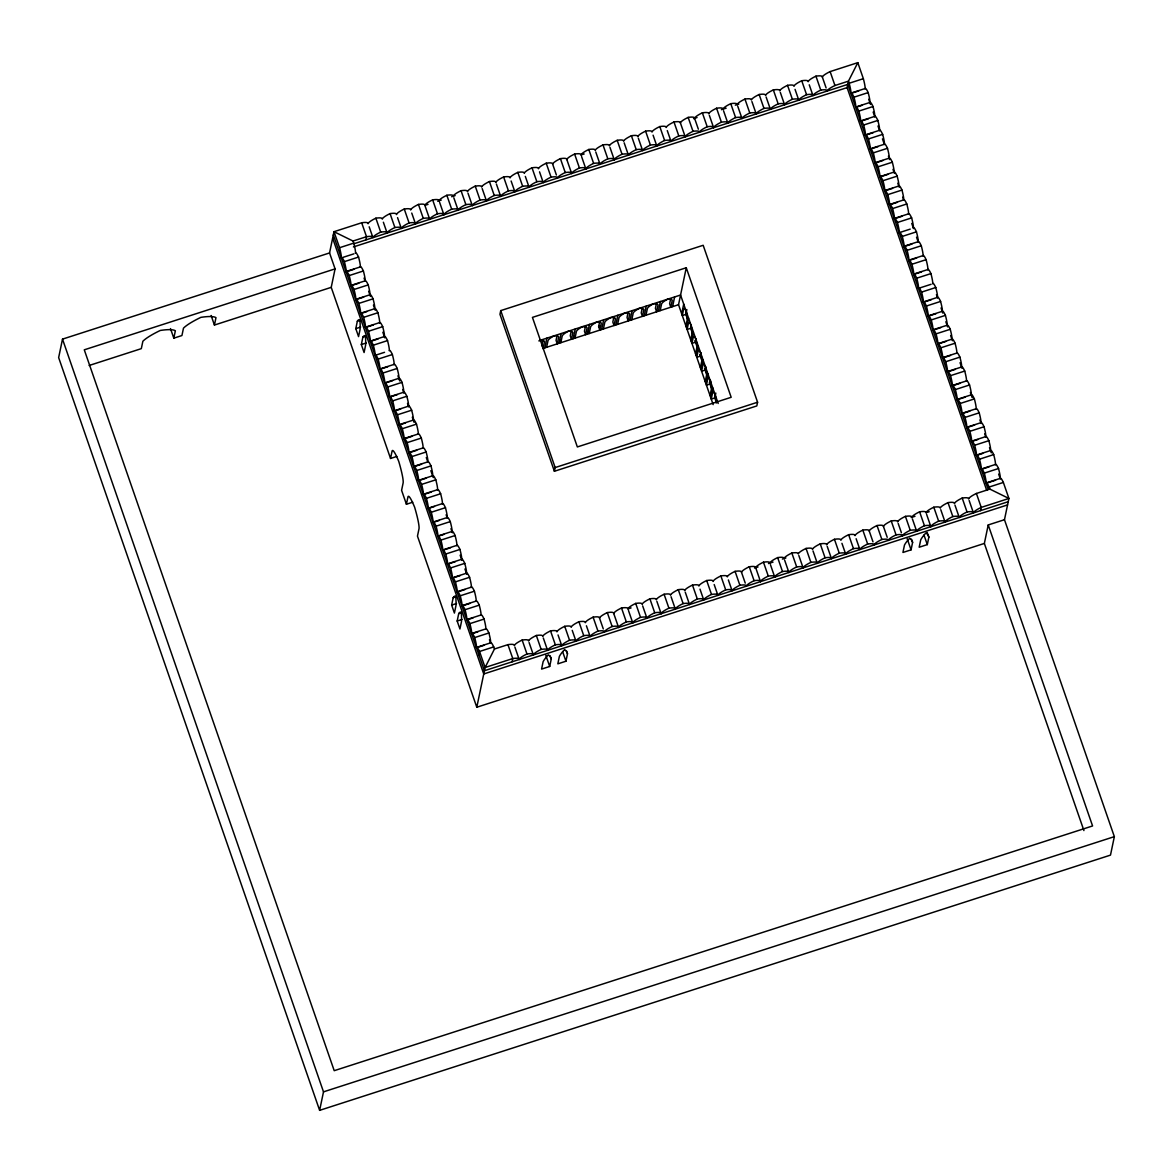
<?xml version="1.0" encoding="UTF-8"?>
<svg xmlns="http://www.w3.org/2000/svg" width="1173" height="1173" viewBox="0 0 1173 1173"><rect width="100%" height="100%" fill="white"/><g stroke="black" fill="none" stroke-linecap="round" stroke-linejoin="round"><path stroke-width="1.5" d="M428.028 204.366L424.875 205.378A19.017 3.607 -19.1 0 0 418.453 204.439A19.017 3.607 -19.1 0 0 410.682 209.967A19.017 3.607 -19.1 0 0 404.26 209.029A19.017 3.607 -19.1 0 0 396.489 214.542A19.017 3.607 -19.1 0 0 390.066 213.603A19.017 3.607 -19.1 0 0 382.295 219.131A19.017 3.607 -19.1 0 0 375.873 218.193A19.017 3.607 -19.1 0 0 368.102 223.706A19.017 3.607 -19.1 0 0 361.68 222.767L333.997 231.697L329.554 252.943L62.506 339.129L58.65 357.604L319.628 1110.347L1110.494 855.117L1114.35 836.642L1004.469 519.712L1008.912 498.466L1003.355 482.44A19.017 2.111 72.1 0 0 1000.261 478.716L998.648 474.068M329.554 252.943L335.082 268.881L331.226 287.356L214.424 325.053L215.979 317.663A47.814 9.076 -19.1 0 0 200.891 317.355A47.814 9.076 -19.1 0 0 183.487 328.147L181.932 335.537L173.809 338.161L175.363 330.771A47.814 9.076 -19.1 0 0 160.276 330.463A47.814 9.076 -19.1 0 0 142.871 341.255L141.317 348.645L89.119 365.492M365.829 239.922L366.504 236.697L361.68 222.767M355.8 328.631L357.34 321.241A164.088 18.196 72.1 0 1 359.627 319.657L359.95 320.61A164.088 18.196 72.1 0 1 360.111 329.202L358.557 336.607L355.8 328.631L360.668 327.062M361.328 344.569L362.868 337.179A164.088 18.196 72.1 0 1 365.14 335.595L365.477 336.548A164.088 18.196 72.1 0 1 365.624 345.141L364.085 352.53L361.328 344.569L366.196 343M396.855 456.429L390.536 458.467L392.09 451.077A28.87 3.196 72.1 0 1 398.776 461.458A28.87 3.196 72.1 0 1 403.131 482.939L401.591 490.329L406.415 504.258L412.735 502.22M406.415 504.258L407.969 496.868A28.87 3.196 72.1 0 1 414.641 507.249A28.87 3.196 72.1 0 1 419.01 528.73L417.471 536.12L476.795 707.231L984.352 543.436L988.223 524.947L1004.469 519.712M319.628 1110.347L323.499 1091.858L62.506 339.129M500.739 310.61L499.962 314.305L554.389 471.267L756.805 405.931L757.582 402.236L703.17 245.289L500.739 310.61L555.152 467.558L554.389 471.267M451.649 605.092L453.189 597.702A164.088 18.196 72.1 0 1 455.74 596.133A164.088 18.196 72.1 0 1 455.96 605.664L454.406 613.054L451.649 605.092L456.517 603.523M457.177 621.03L458.716 613.64A164.088 18.196 72.1 0 1 461.253 612.071A164.088 18.196 72.1 0 1 461.488 621.602L459.933 628.992L457.177 621.03L462.045 619.461M542.879 340.097L541.867 344.95L543.07 348.425L544.419 341.973A22.155 4.208 -19.1 0 0 539.771 340.449A22.155 4.208 -19.1 0 0 538.891 340.947M478.863 654.71L479.537 651.484A19.017 2.111 72.1 0 0 476.443 647.76A19.017 2.111 72.1 0 0 474.713 637.569A19.017 2.111 72.1 0 0 471.619 633.831A19.017 2.111 72.1 0 0 469.889 623.64A19.017 2.111 72.1 0 0 466.795 619.916A19.017 2.111 72.1 0 0 465.051 609.711A19.017 2.111 72.1 0 0 461.971 605.986A19.017 2.111 72.1 0 0 460.227 595.796A19.017 2.111 72.1 0 0 457.147 592.057A19.017 2.111 72.1 0 0 455.403 581.867A19.017 2.111 72.1 0 0 452.309 578.142A19.017 2.111 72.1 0 0 450.579 567.952A19.017 2.111 72.1 0 0 447.485 564.213A19.017 2.111 72.1 0 0 445.755 554.023A19.017 2.111 72.1 0 0 442.661 550.298A19.017 2.111 72.1 0 0 440.916 540.108A19.017 2.111 72.1 0 0 437.837 536.369A19.017 2.111 72.1 0 0 436.092 526.178A19.017 2.111 72.1 0 0 432.998 522.44A19.017 2.111 72.1 0 0 431.268 512.249A19.017 2.111 72.1 0 0 428.174 508.525A19.017 2.111 72.1 0 0 426.444 498.334A19.017 2.111 72.1 0 0 423.35 494.595A19.017 2.111 72.1 0 0 421.606 484.405A19.017 2.111 72.1 0 0 418.526 480.681A19.017 2.111 72.1 0 0 416.782 470.49A19.017 2.111 72.1 0 0 413.702 466.751A19.017 2.111 72.1 0 0 411.958 456.561A19.017 2.111 72.1 0 0 408.864 452.837A19.017 2.111 72.1 0 0 407.134 442.646A19.017 2.111 72.1 0 0 404.04 438.907A19.017 2.111 72.1 0 0 402.295 428.717A19.017 2.111 72.1 0 0 399.216 424.978A19.017 2.111 72.1 0 0 397.471 414.787A19.017 2.111 72.1 0 0 394.392 411.063A19.017 2.111 72.1 0 0 392.647 400.873A19.017 2.111 72.1 0 0 389.553 397.134A19.017 2.111 72.1 0 0 387.823 386.943A19.017 2.111 72.1 0 0 384.729 383.219A19.017 2.111 72.1 0 0 382.999 373.029A19.017 2.111 72.1 0 0 379.905 369.29A19.017 2.111 72.1 0 0 378.161 359.099A19.017 2.111 72.1 0 0 375.081 355.375A19.017 2.111 72.1 0 0 373.337 345.185A19.017 2.111 72.1 0 0 370.243 341.446A19.017 2.111 72.1 0 0 368.513 331.255A19.017 2.111 72.1 0 0 365.419 327.516A19.017 2.111 72.1 0 0 363.689 317.326A19.017 2.111 72.1 0 0 360.595 313.602A19.017 2.111 72.1 0 0 358.85 303.411A19.017 2.111 72.1 0 0 355.771 299.672A19.017 2.111 72.1 0 0 354.026 289.482A19.017 2.111 72.1 0 0 350.947 285.757A19.017 2.111 72.1 0 0 349.202 275.567A19.017 2.111 72.1 0 0 346.108 271.828A19.017 2.111 72.1 0 0 344.378 261.638A19.017 2.111 72.1 0 0 341.284 257.913A19.017 2.111 72.1 0 0 339.554 247.708L333.997 231.697L353.014 241.037L366.504 236.697A19.017 3.607 -19.1 0 1 372.926 237.635A19.017 3.607 -19.1 0 1 380.697 232.107A19.017 3.607 -19.1 0 1 387.119 233.046A19.017 3.607 -19.1 0 1 394.89 227.533A19.017 3.607 -19.1 0 1 401.313 228.471A19.017 3.607 -19.1 0 1 409.084 222.943A19.017 3.607 -19.1 0 1 415.506 223.882A19.017 3.607 -19.1 0 1 423.277 218.369A19.017 3.607 -19.1 0 1 429.714 219.307A19.017 3.607 -19.1 0 1 437.485 213.779A19.017 3.607 -19.1 0 1 443.907 214.718A19.017 3.607 -19.1 0 1 451.678 209.205A19.017 3.607 -19.1 0 1 458.1 210.143A19.017 3.607 -19.1 0 1 465.872 204.63A19.017 3.607 -19.1 0 1 472.294 205.568A19.017 3.607 -19.1 0 1 480.065 200.04A19.017 3.607 -19.1 0 1 486.487 200.979A19.017 3.607 -19.1 0 1 494.258 195.466A19.017 3.607 -19.1 0 1 500.68 196.404A19.017 3.607 -19.1 0 1 508.452 190.876A19.017 3.607 -19.1 0 1 514.874 191.815A19.017 3.607 -19.1 0 1 522.659 186.302A19.017 3.607 -19.1 0 1 529.082 187.24A19.017 3.607 -19.1 0 1 536.853 181.712A19.017 3.607 -19.1 0 1 543.275 182.651A19.017 3.607 -19.1 0 1 551.046 177.138A19.017 3.607 -19.1 0 1 557.468 178.076A19.017 3.607 -19.1 0 1 565.239 172.548A19.017 3.607 -19.1 0 1 571.662 173.501A19.017 3.607 -19.1 0 1 579.433 167.974A19.017 3.607 -19.1 0 1 585.855 168.912A19.017 3.607 -19.1 0 1 593.626 163.399A19.017 3.607 -19.1 0 1 600.048 164.337A19.017 3.607 -19.1 0 1 607.819 158.81A19.017 3.607 -19.1 0 1 614.256 159.748A19.017 3.607 -19.1 0 1 622.027 154.235A19.017 3.607 -19.1 0 1 628.449 155.173A19.017 3.607 -19.1 0 1 636.221 149.645A19.017 3.607 -19.1 0 1 642.643 150.584A19.017 3.607 -19.1 0 1 650.414 145.071A19.017 3.607 -19.1 0 1 656.836 146.009A19.017 3.607 -19.1 0 1 664.607 140.481A19.017 3.607 -19.1 0 1 671.029 141.42A19.017 3.607 -19.1 0 1 678.8 135.907A19.017 3.607 -19.1 0 1 685.223 136.845A19.017 3.607 -19.1 0 1 692.994 131.332A19.017 3.607 -19.1 0 1 699.416 132.27A19.017 3.607 -19.1 0 1 707.202 126.743A19.017 3.607 -19.1 0 1 713.624 127.681A19.017 3.607 -19.1 0 1 721.395 122.168A19.017 3.607 -19.1 0 1 727.817 123.106A19.017 3.607 -19.1 0 1 735.588 117.579A19.017 3.607 -19.1 0 1 742.01 118.517A19.017 3.607 -19.1 0 1 749.782 113.004A19.017 3.607 -19.1 0 1 756.204 113.942A19.017 3.607 -19.1 0 1 763.975 108.415A19.017 3.607 -19.1 0 1 770.397 109.353A19.017 3.607 -19.1 0 1 778.168 103.84A19.017 3.607 -19.1 0 1 784.59 104.778A19.017 3.607 -19.1 0 1 792.376 99.25A19.017 3.607 -19.1 0 1 798.798 100.204A19.017 3.607 -19.1 0 1 806.569 94.676A19.017 3.607 -19.1 0 1 812.992 95.614A19.017 3.607 -19.1 0 1 820.763 90.101A19.017 3.607 -19.1 0 1 827.185 91.039A19.017 3.607 -19.1 0 1 834.956 85.512L848.446 81.157L857.815 62.653L863.357 78.679A19.017 2.111 72.1 0 1 865.102 88.869A19.017 2.111 72.1 0 1 868.181 92.594A19.017 2.111 72.1 0 1 869.926 102.784A19.017 2.111 72.1 0 1 873.02 106.523A19.017 2.111 72.1 0 1 874.75 116.713A19.017 2.111 72.1 0 1 877.844 120.438A19.017 2.111 72.1 0 1 879.589 130.628A19.017 2.111 72.1 0 1 882.668 134.367A19.017 2.111 72.1 0 1 884.413 144.558A19.017 2.111 72.1 0 1 887.492 148.297A19.017 2.111 72.1 0 1 889.237 158.487A19.017 2.111 72.1 0 1 892.33 162.211A19.017 2.111 72.1 0 1 894.061 172.402A19.017 2.111 72.1 0 1 897.154 176.141A19.017 2.111 72.1 0 1 898.885 186.331A19.017 2.111 72.1 0 1 901.978 190.055A19.017 2.111 72.1 0 1 903.723 200.246A19.017 2.111 72.1 0 1 906.802 203.985A19.017 2.111 72.1 0 1 908.547 214.175A19.017 2.111 72.1 0 1 911.641 217.899A19.017 2.111 72.1 0 1 913.371 228.09A19.017 2.111 72.1 0 1 916.465 231.829A19.017 2.111 72.1 0 1 918.195 242.019A19.017 2.111 72.1 0 1 921.289 245.758A19.017 2.111 72.1 0 1 923.034 255.949A19.017 2.111 72.1 0 1 926.113 259.673A19.017 2.111 72.1 0 1 927.858 269.863A19.017 2.111 72.1 0 1 930.937 273.602A19.017 2.111 72.1 0 1 932.682 283.793A19.017 2.111 72.1 0 1 935.775 287.517A19.017 2.111 72.1 0 1 937.506 297.707A19.017 2.111 72.1 0 1 940.599 301.446A19.017 2.111 72.1 0 1 942.33 311.637A19.017 2.111 72.1 0 1 945.423 315.361A19.017 2.111 72.1 0 1 947.168 325.551A19.017 2.111 72.1 0 1 950.247 329.29A19.017 2.111 72.1 0 1 951.992 339.481A19.017 2.111 72.1 0 1 955.086 343.22A19.017 2.111 72.1 0 1 956.816 353.41A19.017 2.111 72.1 0 1 959.91 357.135A19.017 2.111 72.1 0 1 961.64 367.325A19.017 2.111 72.1 0 1 964.734 371.064A19.017 2.111 72.1 0 1 966.479 381.254A19.017 2.111 72.1 0 1 969.558 384.979A19.017 2.111 72.1 0 1 971.303 395.169A19.017 2.111 72.1 0 1 974.382 398.908A19.017 2.111 72.1 0 1 976.127 409.098A19.017 2.111 72.1 0 1 979.22 412.823A19.017 2.111 72.1 0 1 980.951 423.028A19.017 2.111 72.1 0 1 984.044 426.752A19.017 2.111 72.1 0 1 985.789 436.942A19.017 2.111 72.1 0 1 988.868 440.681A19.017 2.111 72.1 0 1 990.613 450.872A19.017 2.111 72.1 0 1 993.692 454.596A19.017 2.111 72.1 0 1 995.437 464.787A19.017 2.111 72.1 0 1 998.531 468.526A19.017 2.111 72.1 0 1 1000.261 478.716M544.844 347.853L546.867 338.161M546.618 347.281L547.967 340.815A22.155 4.208 -19.1 0 1 553.964 335.874A22.155 4.208 -19.1 0 1 558.612 337.384L557.263 343.85L556.061 340.361L557.072 335.522M476.795 707.231L485.094 667.496L494.463 648.992L507.938 644.651A19.017 3.607 -19.1 0 1 514.361 645.59A19.017 3.607 -19.1 0 1 522.146 640.062A19.017 3.607 -19.1 0 1 528.568 641.001A19.017 3.607 -19.1 0 1 536.34 635.487A19.017 3.607 -19.1 0 1 542.762 636.426A19.017 3.607 -19.1 0 1 550.533 630.898A19.017 3.607 -19.1 0 1 556.955 631.836A19.017 3.607 -19.1 0 1 564.726 626.323A19.017 3.607 -19.1 0 1 571.148 627.262A19.017 3.607 -19.1 0 1 578.919 621.734A19.017 3.607 -19.1 0 1 585.342 622.687A19.017 3.607 -19.1 0 1 593.113 617.159A19.017 3.607 -19.1 0 1 599.535 618.098A19.017 3.607 -19.1 0 1 607.306 612.585A19.017 3.607 -19.1 0 1 613.743 613.523A19.017 3.607 -19.1 0 1 621.514 607.995A19.017 3.607 -19.1 0 1 627.936 608.934L631.089 607.922M559.037 343.278L561.061 333.587M571.266 330.933L570.254 335.786L571.456 339.261L572.805 332.809A22.155 4.208 -19.1 0 0 568.157 331.299A22.155 4.208 -19.1 0 0 562.16 336.24L560.811 342.707L560.005 340.375M573.23 338.689L575.254 328.997M512.102 661.807L512.777 658.566L507.938 644.651M585.459 326.358L584.447 331.197L585.65 334.686L586.999 328.22A22.155 4.208 -19.1 0 0 582.351 326.71A22.155 4.208 -19.1 0 0 576.354 331.666L575.005 338.117L574.198 335.801M587.424 334.114L589.447 324.422M588.406 331.211L589.198 333.543L590.547 327.076A22.155 4.208 -19.1 0 1 596.558 322.135A22.155 4.208 -19.1 0 1 601.206 323.645L599.858 330.097L598.641 326.622L599.652 321.783M601.632 329.525L603.655 319.848M603.406 328.953L604.755 322.502A22.155 4.208 -19.1 0 1 610.752 317.546A22.155 4.208 -19.1 0 1 615.4 319.056L614.051 325.522L612.834 322.047L613.846 317.194M615.825 324.95L617.848 315.258M617.599 324.378L618.948 317.912A22.155 4.208 -19.1 0 1 624.945 312.971A22.155 4.208 -19.1 0 1 629.593 314.481L628.244 320.947L627.042 317.458L628.054 312.619M551.237 659.079A164.088 31.143 -19.1 0 0 548.334 654.842A164.088 31.143 -19.1 0 0 543.114 661.689L541.574 669.094L549.697 666.469L551.237 659.079L550.137 655.883M630.018 320.361L632.042 310.684M631.792 319.789L633.141 313.338A22.155 4.208 -19.1 0 1 639.138 308.382A22.155 4.208 -19.1 0 1 643.786 309.907L642.437 316.358L641.235 312.883L642.247 308.03M567.483 653.83A164.088 31.143 -19.1 0 0 564.58 649.593A164.088 31.143 -19.1 0 0 559.36 656.455L557.82 663.845L565.943 661.22L567.483 653.83L566.383 650.648M644.212 315.786L646.235 306.094M645.986 315.214L647.335 308.748A22.155 4.208 -19.1 0 1 653.332 303.807A22.155 4.208 -19.1 0 1 657.98 305.317L656.631 311.783L655.428 308.294L656.44 303.455M658.405 311.212L660.428 301.52M660.179 310.64L661.528 304.174A22.155 4.208 -19.1 0 1 667.525 299.232A22.155 4.208 -19.1 0 1 672.173 300.743L670.824 307.194L669.622 303.719L670.633 298.866M672.598 306.622L674.622 296.93M713.169 404.612L678.537 304.716L686.264 267.752L532.439 317.384L577.351 446.942L731.175 397.295L686.264 267.752M681.689 313.792L683.712 304.1M687.906 320.361L685.838 314.393L686.85 309.54M685.912 325.977L687.261 319.511A22.155 2.463 72.1 0 0 686.132 311.065A22.155 2.463 72.1 0 0 683.639 309.071L682.29 315.537L685.838 314.393M686.513 327.722L688.536 318.03M692.73 334.276L690.662 328.308L691.337 325.082M690.736 339.891L692.085 333.44A22.155 2.463 72.1 0 0 690.956 324.994A22.155 2.463 72.1 0 0 688.463 323L687.114 329.452L690.662 328.308M691.337 341.636L693.36 331.944M696.176 338.997L695.501 342.237L691.938 343.381L693.302 336.915A22.155 2.463 72.1 0 1 695.78 338.909A22.155 2.463 72.1 0 1 696.909 347.355L695.56 353.821M696.176 355.566L698.199 345.874M700.999 352.926L700.325 356.152L696.777 357.296L698.126 350.844A22.155 2.463 72.1 0 1 700.604 352.838A22.155 2.463 72.1 0 1 701.747 361.284L700.398 367.75M700.999 369.48L703.023 359.788M705.823 366.856L705.149 370.082L701.601 371.225L702.95 364.759A22.155 2.463 72.1 0 1 705.428 366.753A22.155 2.463 72.1 0 1 706.571 375.213L705.222 381.665M705.823 383.41L707.847 373.718M710.647 380.77L709.973 383.996L706.425 385.155L707.774 378.688A22.155 2.463 72.1 0 1 710.266 380.682A22.155 2.463 72.1 0 1 711.395 389.128L710.046 395.594M710.647 397.324L712.671 387.647M716.351 402.398L714.797 397.926L715.809 393.087M986.728 490.387L847.097 87.623L848.446 81.157L849.164 83.254A19.017 2.111 72.1 0 1 850.909 93.444A19.017 2.111 72.1 0 1 853.988 97.183A19.017 2.111 72.1 0 1 855.733 107.373A19.017 2.111 72.1 0 1 858.827 111.098A19.017 2.111 72.1 0 1 860.557 121.288A19.017 2.111 72.1 0 1 863.651 125.027A19.017 2.111 72.1 0 1 865.381 135.218A19.017 2.111 72.1 0 1 868.475 138.942A19.017 2.111 72.1 0 1 870.219 149.132A19.017 2.111 72.1 0 1 873.299 152.871A19.017 2.111 72.1 0 1 875.043 163.062A19.017 2.111 72.1 0 1 878.122 166.801A19.017 2.111 72.1 0 1 879.867 176.991A19.017 2.111 72.1 0 1 882.961 180.715A19.017 2.111 72.1 0 1 884.691 190.906A19.017 2.111 72.1 0 1 887.785 194.645A19.017 2.111 72.1 0 1 889.515 204.835A19.017 2.111 72.1 0 1 892.609 208.559A19.017 2.111 72.1 0 1 894.354 218.75A19.017 2.111 72.1 0 1 897.433 222.489A19.017 2.111 72.1 0 1 899.178 232.679A19.017 2.111 72.1 0 1 902.272 236.403A19.017 2.111 72.1 0 1 904.002 246.594A19.017 2.111 72.1 0 1 907.096 250.333A19.017 2.111 72.1 0 1 908.826 260.523A19.017 2.111 72.1 0 1 911.92 264.262A19.017 2.111 72.1 0 1 913.664 274.453A19.017 2.111 72.1 0 1 916.743 278.177A19.017 2.111 72.1 0 1 918.488 288.367A19.017 2.111 72.1 0 1 921.567 292.106A19.017 2.111 72.1 0 1 923.312 302.297A19.017 2.111 72.1 0 1 926.406 306.021A19.017 2.111 72.1 0 1 928.136 316.211A19.017 2.111 72.1 0 1 931.23 319.95A19.017 2.111 72.1 0 1 932.975 330.141A19.017 2.111 72.1 0 1 936.054 333.865A19.017 2.111 72.1 0 1 937.799 344.07A19.017 2.111 72.1 0 1 940.878 347.794A19.017 2.111 72.1 0 1 942.623 357.985A19.017 2.111 72.1 0 1 945.717 361.724A19.017 2.111 72.1 0 1 947.447 371.914A19.017 2.111 72.1 0 1 950.541 375.639A19.017 2.111 72.1 0 1 952.271 385.829A19.017 2.111 72.1 0 1 955.365 389.568A19.017 2.111 72.1 0 1 957.109 399.758A19.017 2.111 72.1 0 1 960.188 403.483A19.017 2.111 72.1 0 1 961.933 413.673A19.017 2.111 72.1 0 1 965.027 417.412A19.017 2.111 72.1 0 1 966.757 427.602A19.017 2.111 72.1 0 1 969.851 431.327A19.017 2.111 72.1 0 1 971.581 441.532A19.017 2.111 72.1 0 1 974.675 445.256A19.017 2.111 72.1 0 1 976.42 455.447A19.017 2.111 72.1 0 1 979.499 459.186A19.017 2.111 72.1 0 1 981.244 469.376A19.017 2.111 72.1 0 1 984.323 473.1A19.017 2.111 72.1 0 1 986.068 483.291A19.017 2.111 72.1 0 1 989.162 487.03L989.88 489.112L1008.912 498.466L981.229 507.396A19.017 3.607 -19.1 0 0 973.458 512.909A19.017 3.607 -19.1 0 0 967.036 511.971A19.017 3.607 -19.1 0 0 959.265 517.498A19.017 3.607 -19.1 0 0 952.828 516.56A19.017 3.607 -19.1 0 0 945.057 522.073A19.017 3.607 -19.1 0 0 938.635 521.135A19.017 3.607 -19.1 0 0 930.863 526.662A19.017 3.607 -19.1 0 0 924.441 525.724A19.017 3.607 -19.1 0 0 916.67 531.237A19.017 3.607 -19.1 0 0 910.248 530.299A19.017 3.607 -19.1 0 0 902.477 535.812A19.017 3.607 -19.1 0 0 896.055 534.873A19.017 3.607 -19.1 0 0 888.284 540.401A19.017 3.607 -19.1 0 0 881.861 539.463A19.017 3.607 -19.1 0 0 874.09 544.976A19.017 3.607 -19.1 0 0 867.668 544.037A19.017 3.607 -19.1 0 0 859.882 549.565A19.017 3.607 -19.1 0 0 853.46 548.627A19.017 3.607 -19.1 0 0 845.689 554.14A19.017 3.607 -19.1 0 0 839.267 553.201A19.017 3.607 -19.1 0 0 831.496 558.729A19.017 3.607 -19.1 0 0 825.074 557.791A19.017 3.607 -19.1 0 0 817.302 563.304A19.017 3.607 -19.1 0 0 810.88 562.366A19.017 3.607 -19.1 0 0 803.109 567.893A19.017 3.607 -19.1 0 0 796.687 566.94A19.017 3.607 -19.1 0 0 788.916 572.468A19.017 3.607 -19.1 0 0 782.494 571.53A19.017 3.607 -19.1 0 0 774.708 577.043A19.017 3.607 -19.1 0 0 768.286 576.104A19.017 3.607 -19.1 0 0 760.515 581.632A19.017 3.607 -19.1 0 0 754.092 580.694A19.017 3.607 -19.1 0 0 746.321 586.207A19.017 3.607 -19.1 0 0 739.899 585.268A19.017 3.607 -19.1 0 0 732.128 590.796A19.017 3.607 -19.1 0 0 725.706 589.858A19.017 3.607 -19.1 0 0 717.935 595.371A19.017 3.607 -19.1 0 0 711.512 594.432A19.017 3.607 -19.1 0 0 703.741 599.96A19.017 3.607 -19.1 0 0 697.319 599.022A19.017 3.607 -19.1 0 0 689.548 604.535A19.017 3.607 -19.1 0 0 683.111 603.596A19.017 3.607 -19.1 0 0 675.34 609.11A19.017 3.607 -19.1 0 0 668.918 608.171A19.017 3.607 -19.1 0 0 661.147 613.699A19.017 3.607 -19.1 0 0 654.725 612.761A19.017 3.607 -19.1 0 0 646.953 618.274A19.017 3.607 -19.1 0 0 640.531 617.335A19.017 3.607 -19.1 0 0 632.76 622.863A19.017 3.607 -19.1 0 0 626.338 621.925A19.017 3.607 -19.1 0 0 618.567 627.438A19.017 3.607 -19.1 0 0 612.145 626.499A19.017 3.607 -19.1 0 0 604.374 632.027A19.017 3.607 -19.1 0 0 597.951 631.089A19.017 3.607 -19.1 0 0 590.166 636.602A19.017 3.607 -19.1 0 0 583.743 635.663A19.017 3.607 -19.1 0 0 575.972 641.191A19.017 3.607 -19.1 0 0 569.55 640.238A19.017 3.607 -19.1 0 0 561.779 645.766A19.017 3.607 -19.1 0 0 555.357 644.827A19.017 3.607 -19.1 0 0 547.586 650.341A19.017 3.607 -19.1 0 0 541.164 649.402A19.017 3.607 -19.1 0 0 533.392 654.93A19.017 3.607 -19.1 0 0 526.97 653.991A19.017 3.607 -19.1 0 0 519.199 659.505A19.017 3.607 -19.1 0 0 512.777 658.566L485.094 667.496L479.537 651.484L493.73 646.909L494.463 648.992M912.594 542.454A164.088 31.143 -19.1 0 0 909.691 538.231A164.088 31.143 -19.1 0 0 904.471 545.078L902.931 552.468L911.054 549.858L912.594 542.454L911.494 539.272M928.84 537.219A164.088 31.143 -19.1 0 0 925.937 532.982A164.088 31.143 -19.1 0 0 920.717 539.844L919.177 547.234L927.3 544.609L928.84 537.219L927.183 532.439M980.555 510.622L981.229 507.396L976.405 493.466L989.88 489.112M429.714 219.307L424.875 205.378A19.017 3.607 -19.1 0 1 432.646 199.865A19.017 3.607 -19.1 0 1 439.069 200.803A19.017 3.607 -19.1 0 1 446.854 195.275A19.017 3.607 -19.1 0 1 453.277 196.214A19.017 3.607 -19.1 0 1 461.048 190.7A19.017 3.607 -19.1 0 1 467.47 191.639A19.017 3.607 -19.1 0 1 475.241 186.126A19.017 3.607 -19.1 0 1 481.663 187.064A19.017 3.607 -19.1 0 1 489.434 181.536A19.017 3.607 -19.1 0 1 495.856 182.475A19.017 3.607 -19.1 0 1 503.628 176.962A19.017 3.607 -19.1 0 1 510.05 177.9A19.017 3.607 -19.1 0 1 517.821 172.372A19.017 3.607 -19.1 0 1 524.243 173.311A19.017 3.607 -19.1 0 1 532.014 167.798A19.017 3.607 -19.1 0 1 538.451 168.736A19.017 3.607 -19.1 0 1 546.222 163.208A19.017 3.607 -19.1 0 1 552.644 164.147A19.017 3.607 -19.1 0 1 560.415 158.634A19.017 3.607 -19.1 0 1 566.838 159.572A19.017 3.607 -19.1 0 1 574.609 154.044A19.017 3.607 -19.1 0 1 581.031 154.997A19.017 3.607 -19.1 0 1 588.802 149.47A19.017 3.607 -19.1 0 1 595.224 150.408A19.017 3.607 -19.1 0 1 602.995 144.895A19.017 3.607 -19.1 0 1 609.417 145.833A19.017 3.607 -19.1 0 1 617.189 140.305A19.017 3.607 -19.1 0 1 623.611 141.244A19.017 3.607 -19.1 0 1 631.397 135.731A19.017 3.607 -19.1 0 1 637.819 136.669A19.017 3.607 -19.1 0 1 645.59 131.141A19.017 3.607 -19.1 0 1 652.012 132.08A19.017 3.607 -19.1 0 1 659.783 126.567A19.017 3.607 -19.1 0 1 666.205 127.505A19.017 3.607 -19.1 0 1 673.976 121.977A19.017 3.607 -19.1 0 1 680.399 122.916A19.017 3.607 -19.1 0 1 688.17 117.403A19.017 3.607 -19.1 0 1 694.592 118.341A19.017 3.607 -19.1 0 1 702.363 112.828A19.017 3.607 -19.1 0 1 708.785 113.766A19.017 3.607 -19.1 0 1 716.571 108.239A19.017 3.607 -19.1 0 1 722.993 109.177A19.017 3.607 -19.1 0 1 730.764 103.664A19.017 3.607 -19.1 0 1 737.187 104.602A19.017 3.607 -19.1 0 1 744.958 99.075A19.017 3.607 -19.1 0 1 751.38 100.013A19.017 3.607 -19.1 0 1 759.151 94.5A19.017 3.607 -19.1 0 1 765.573 95.438A19.017 3.607 -19.1 0 1 773.344 89.91A19.017 3.607 -19.1 0 1 779.766 90.849A19.017 3.607 -19.1 0 1 787.538 85.336A19.017 3.607 -19.1 0 1 793.96 86.274A19.017 3.607 -19.1 0 1 801.731 80.746A19.017 3.607 -19.1 0 1 808.168 81.699A19.017 3.607 -19.1 0 1 815.939 76.172A19.017 3.607 -19.1 0 1 822.361 77.11A19.017 3.607 -19.1 0 1 830.132 71.597L857.815 62.653M437.72 201.243L441.195 200.114M451.634 196.741L455.124 195.627M581.031 154.997L584.183 153.971M693.566 118.678L697.041 117.549M721.41 109.69L726.146 108.165M735.339 105.189L738.814 104.074M339.554 247.708L353.747 243.134L353.014 241.037M849.164 83.254L863.357 78.679M354.026 243.735L847.771 84.397L988.165 489.332M353.41 246.946L847.097 87.623M851.114 93.048L865.307 88.474M342.868 257.4L353.909 253.837M852.478 92.931L858.797 90.907M344.378 261.638L358.571 257.063A19.017 2.111 72.1 0 1 360.316 267.253A19.017 2.111 72.1 0 1 363.395 270.978A19.017 2.111 72.1 0 1 365.14 281.168A19.017 2.111 72.1 0 1 368.219 284.907A19.017 2.111 72.1 0 1 369.964 295.097A19.017 2.111 72.1 0 1 373.058 298.822A19.017 2.111 72.1 0 1 374.788 309.012A19.017 2.111 72.1 0 1 377.882 312.751A19.017 2.111 72.1 0 1 379.612 322.942A19.017 2.111 72.1 0 1 382.706 326.666A19.017 2.111 72.1 0 1 384.451 336.871A19.017 2.111 72.1 0 1 387.53 340.595A19.017 2.111 72.1 0 1 389.275 350.786A19.017 2.111 72.1 0 1 392.369 354.525A19.017 2.111 72.1 0 1 394.099 364.715A19.017 2.111 72.1 0 1 397.192 368.439A19.017 2.111 72.1 0 1 398.923 378.63A19.017 2.111 72.1 0 1 402.016 382.369A19.017 2.111 72.1 0 1 403.761 392.559A19.017 2.111 72.1 0 1 406.84 396.283A19.017 2.111 72.1 0 1 408.585 406.474A19.017 2.111 72.1 0 1 411.664 410.213A19.017 2.111 72.1 0 1 413.409 420.403A19.017 2.111 72.1 0 1 416.503 424.142A19.017 2.111 72.1 0 1 418.233 434.333A19.017 2.111 72.1 0 1 421.327 438.057A19.017 2.111 72.1 0 1 423.057 448.247A19.017 2.111 72.1 0 1 426.151 451.986A19.017 2.111 72.1 0 1 427.896 462.177A19.017 2.111 72.1 0 1 430.975 465.901A19.017 2.111 72.1 0 1 432.72 476.091A19.017 2.111 72.1 0 1 435.813 479.83A19.017 2.111 72.1 0 1 437.544 490.021A19.017 2.111 72.1 0 1 440.637 493.745A19.017 2.111 72.1 0 1 442.368 503.935A19.017 2.111 72.1 0 1 445.461 507.674A19.017 2.111 72.1 0 1 447.206 517.865A19.017 2.111 72.1 0 1 450.285 521.604A19.017 2.111 72.1 0 1 452.03 531.794A19.017 2.111 72.1 0 1 455.109 535.518A19.017 2.111 72.1 0 1 456.898 545.342M853.988 97.183L868.181 92.594M335.082 268.881L84.28 349.818L334.217 1070.685L1092.576 825.953L988.223 524.947M346.314 271.432L360.522 266.858M855.938 106.978L870.131 102.388M347.692 271.315L353.997 269.291M857.302 106.86L862.038 105.335M349.202 275.567L363.395 270.978M858.827 111.098L873.02 106.523M351.152 285.362L365.346 280.772M860.762 120.892L874.955 116.318M350.947 285.757L358.821 283.206M860.557 121.288L868.445 118.752M354.026 289.482L368.219 284.907M863.651 125.027L877.844 120.438M355.976 299.276L370.169 294.702M865.586 134.822L879.794 130.232M355.771 299.672L363.659 297.136M865.381 135.218L873.269 132.666M358.85 303.411L373.058 298.822M868.475 138.942L882.668 134.367M360.8 313.206L374.993 308.616M870.425 148.736L884.618 144.162M360.595 313.602L366.9 311.563M870.219 149.132L878.093 146.596M363.689 317.326L377.882 312.751M873.299 152.871L887.492 148.297M357.34 321.241L360.595 320.185M365.624 327.12L379.832 322.546M875.249 162.666L889.442 158.076M365.419 327.516L373.307 324.98M875.043 163.062L882.932 160.51M368.513 331.255L382.706 326.666M878.122 166.801L892.33 162.211M362.868 337.179L366.123 336.123M370.463 341.05L384.656 336.46M880.073 176.58L894.266 172.006M370.243 341.446L378.131 338.894M881.451 176.478L887.756 174.44M373.337 345.185L387.53 340.595M882.961 180.715L897.154 176.141M884.897 190.51L899.105 185.935M376.65 354.862L384.539 352.311M886.275 190.393L892.58 188.369M378.161 359.099L392.369 354.525M887.785 194.645L901.978 190.055M380.111 368.894L394.304 364.319M889.735 204.439L903.928 199.85M381.489 368.777L387.794 366.753M891.099 204.322L897.404 202.284M382.999 373.029L397.192 368.439M892.609 208.559L906.802 203.985M384.935 382.823L399.128 378.234M894.559 218.354L908.752 213.779M386.313 382.706L392.618 380.668M894.354 218.75L902.242 216.213M387.823 386.943L402.016 382.369M897.433 222.489L911.641 217.899M539.595 340.507L680.56 295.024L718.169 403.497M598.641 326.622L600.415 326.05M389.759 396.738L403.967 392.163M389.553 397.134L397.442 394.597M899.178 232.679L910.219 229.116M542.762 348.528L678.537 304.716M392.647 400.873L406.84 396.283M902.272 236.403L916.465 231.829M394.597 410.667L408.791 406.078M904.207 246.198L918.4 241.623M394.392 411.063L400.697 409.025M904.002 246.594L911.89 244.057M397.471 414.787L411.664 410.213M907.096 250.333L921.289 245.758M399.421 424.582L413.614 420.007M909.031 260.127L923.239 255.538M399.216 424.978L405.521 422.954M908.826 260.523L916.714 257.972M402.295 428.717L416.503 424.142M911.92 264.262L926.113 259.673M404.245 438.511L418.438 433.922M913.87 274.042L928.063 269.467M404.04 438.907L411.928 436.356M913.664 274.453L921.538 271.901M407.134 442.646L421.327 438.057M916.743 278.177L930.937 273.602M409.069 452.426L423.277 447.851M410.447 452.323L416.752 450.285M920.057 287.854L931.098 284.291M411.958 456.561L426.151 451.986M921.567 292.106L935.775 287.517M413.908 466.355L428.101 461.781M923.518 301.901L937.711 297.312M415.271 466.238L421.576 464.215M924.896 301.784L931.201 299.745M416.782 470.49L430.975 465.901M926.406 306.021L940.599 301.446M418.732 480.285L432.925 475.695M928.342 315.816L942.549 311.241M420.095 480.168L426.415 478.129M928.136 316.211L936.025 313.675M421.606 484.405L435.813 479.83M931.23 319.95L945.423 315.361M714.797 397.926L711.249 399.069L712.598 392.618A22.155 2.463 72.1 0 1 715.09 394.597A22.155 2.463 72.1 0 1 716.219 403.057M423.556 494.2L437.749 489.625M933.18 329.745L947.373 325.156M423.35 494.595L431.239 492.059M932.975 330.141L940.849 327.59M426.444 498.334L440.637 493.745M936.054 333.865L950.247 329.29M428.38 508.129L442.573 503.54M938.004 343.66L952.197 339.085M428.174 508.525L434.494 506.487M555.152 467.558L757.582 402.236M937.799 344.07L945.687 341.519M431.268 512.249L445.461 507.674M940.878 347.794L955.086 343.22M433.218 522.044L447.412 517.469M942.828 357.589L957.021 353M432.998 522.44L439.318 520.416M942.623 357.985L950.511 355.448M436.092 526.178L450.285 521.604M945.717 361.724L959.91 357.135M438.042 535.973L452.235 531.384M947.652 371.504L961.845 366.929M437.837 536.369L444.142 534.331M947.447 371.914L955.335 369.363M440.916 540.108L455.109 535.518M950.541 375.639L964.734 371.064M442.866 549.888L457.059 545.313M952.491 385.433L966.684 380.858M442.661 550.298L450.549 547.747M953.854 385.331L960.159 383.292M445.755 554.023L459.948 549.448A19.017 2.111 72.1 0 1 461.678 559.638A19.017 2.111 72.1 0 1 464.772 563.363A19.017 2.111 72.1 0 1 466.517 573.553A19.017 2.111 72.1 0 1 469.596 577.292A19.017 2.111 72.1 0 1 471.341 587.482A19.017 2.111 72.1 0 1 474.42 591.207A19.017 2.111 72.1 0 1 476.165 601.397A19.017 2.111 72.1 0 1 479.258 605.136A19.017 2.111 72.1 0 1 480.989 615.326A19.017 2.111 72.1 0 1 484.082 619.065A19.017 2.111 72.1 0 1 485.813 629.256A19.017 2.111 72.1 0 1 488.906 632.98A19.017 2.111 72.1 0 1 490.651 643.171A19.017 2.111 72.1 0 1 493.73 646.909M955.365 389.568L969.558 384.979M447.69 563.817L461.883 559.242M957.315 399.363L971.508 394.773M449.068 563.7L455.373 561.676M958.678 399.245L964.998 397.207M450.579 567.952L464.772 563.363M960.188 403.483L974.382 398.908M452.514 577.746L466.722 573.157M962.139 413.277L976.332 408.703M453.892 577.629L460.197 575.591M961.933 413.673L969.822 411.136M455.403 581.867L469.596 577.292M965.027 417.412L979.22 412.823M457.353 591.661L471.546 587.087M966.963 427.207L981.156 422.617M458.716 591.559L465.021 589.52M966.757 427.602L974.646 425.051M453.189 597.702L456.444 596.646M460.227 595.796L474.42 591.207M969.851 431.327L984.044 426.752M462.177 605.591L476.37 601.001M971.787 441.121L985.994 436.547M461.971 605.986L469.86 603.435M971.581 441.532L977.901 439.494M465.051 609.711L479.258 605.136M974.675 445.256L988.868 440.681M458.716 613.64L461.971 612.585M467.001 619.505L481.194 614.931M976.625 455.051L990.818 450.461M466.795 619.916L473.1 617.878M976.42 455.447L982.725 453.408M469.889 623.64L484.082 619.065M979.499 459.186L993.692 454.596M471.825 633.435L486.033 628.845M981.449 468.98L995.642 464.391M471.619 633.831L477.939 631.792M981.244 469.376L989.132 466.825M474.713 637.569L488.906 632.98M984.323 473.1L998.531 468.526M476.663 647.349L490.857 642.775M986.273 482.895L1000.466 478.32M476.443 647.76L484.332 645.209M986.068 483.291L995.525 480.241M989.162 487.03L1003.355 482.44M754.547 568.069L758.037 566.955M768.476 563.583L773.036 562.102M782.391 559.096L785.881 557.967M911.186 517.528L914.999 516.296M627.936 608.934A19.017 3.607 -19.1 0 1 635.707 603.421A19.017 3.607 -19.1 0 1 642.13 604.359A19.017 3.607 -19.1 0 1 649.901 598.831A19.017 3.607 -19.1 0 1 656.323 599.77A19.017 3.607 -19.1 0 1 664.094 594.256A19.017 3.607 -19.1 0 1 670.516 595.195A19.017 3.607 -19.1 0 1 678.287 589.667A19.017 3.607 -19.1 0 1 684.709 590.606A19.017 3.607 -19.1 0 1 692.481 585.092A19.017 3.607 -19.1 0 1 698.903 586.031A19.017 3.607 -19.1 0 1 706.689 580.518A19.017 3.607 -19.1 0 1 713.111 581.456A19.017 3.607 -19.1 0 1 720.882 575.928A19.017 3.607 -19.1 0 1 727.304 576.867A19.017 3.607 -19.1 0 1 735.075 571.354A19.017 3.607 -19.1 0 1 741.497 572.292A19.017 3.607 -19.1 0 1 749.268 566.764A19.017 3.607 -19.1 0 1 755.691 567.703A19.017 3.607 -19.1 0 1 763.462 562.19A19.017 3.607 -19.1 0 1 769.884 563.128A19.017 3.607 -19.1 0 1 777.655 557.6A19.017 3.607 -19.1 0 1 784.077 558.539A19.017 3.607 -19.1 0 1 791.848 553.026A19.017 3.607 -19.1 0 1 798.285 553.964A19.017 3.607 -19.1 0 1 806.056 548.436A19.017 3.607 -19.1 0 1 812.478 549.389A19.017 3.607 -19.1 0 1 820.25 543.861A19.017 3.607 -19.1 0 1 826.672 544.8A19.017 3.607 -19.1 0 1 834.443 539.287A19.017 3.607 -19.1 0 1 840.865 540.225A19.017 3.607 -19.1 0 1 848.636 534.697A19.017 3.607 -19.1 0 1 855.058 535.636A19.017 3.607 -19.1 0 1 862.829 530.123A19.017 3.607 -19.1 0 1 869.252 531.061A19.017 3.607 -19.1 0 1 877.023 525.533A19.017 3.607 -19.1 0 1 883.445 526.472A19.017 3.607 -19.1 0 1 891.231 520.959A19.017 3.607 -19.1 0 1 897.653 521.897A19.017 3.607 -19.1 0 1 905.424 516.369A19.017 3.607 -19.1 0 1 911.846 517.308A19.017 3.607 -19.1 0 1 919.617 511.795A19.017 3.607 -19.1 0 1 926.04 512.733L929.192 511.721M1008.237 501.692L484.42 670.736L333.323 234.937M1007.548 504.918L483.745 673.962L332.648 238.163M323.499 1091.858L1114.35 836.642M868.694 99.221L870.483 104.397M873.152 112.065L874.75 116.713M877.976 125.995L879.589 130.628M882.448 138.883L884.237 144.059M888.43 156.141L889.618 159.587M892.99 169.308L894.413 173.384M897.814 183.237L899.192 187.196M902.638 197.152L903.723 200.246M911.744 223.413L913.547 228.588M916.538 237.21L918.327 242.386M936.435 294.614L937.506 297.707M941.054 307.942L942.843 313.118M945.834 321.739L947.637 326.915M950.629 335.537L952.417 340.713M960.042 362.692L961.992 368.307M970.364 392.456L972.153 397.632M979.88 419.934L981.127 423.512M984.704 433.849L985.907 437.309M989.499 447.661L991.288 452.837M830.132 71.597L834.956 85.512M984.352 543.436L1083.925 830.587M822.361 77.11L826.115 87.946M969.162 500.534L972.916 511.369M815.939 76.172L820.763 90.101M926.04 512.733A19.017 3.607 -19.1 0 1 933.811 507.22A19.017 3.607 -19.1 0 1 940.233 508.158A19.017 3.607 -19.1 0 1 948.004 502.631A19.017 3.607 -19.1 0 1 954.426 503.569A19.017 3.607 -19.1 0 1 962.197 498.056L967.036 511.971M809.238 84.793L812.449 94.075M954.969 505.123L958.722 515.944M801.731 80.746L806.569 94.676M948.004 502.631L952.828 516.56M795.045 89.368L798.256 98.649M940.775 509.698L945.057 522.073M787.538 85.336L792.376 99.25M933.811 507.22L938.635 521.135M780.309 92.403L784.063 103.224M926.582 514.287L930.863 526.662M773.344 89.91L778.168 103.84M919.617 511.795L924.441 525.724M923.987 535.049L927.3 544.609M766.116 96.978L769.869 107.813M912.374 518.862L916.67 531.237M759.151 94.5L763.975 108.415M905.424 516.369L910.248 530.299M907.184 538.7L911.054 549.858M751.908 101.567L756.204 113.942M898.181 523.437L901.407 532.718M744.958 99.075L749.782 113.004M891.231 520.959L896.055 534.873M737.714 106.142L742.01 118.517M883.445 526.472L887.213 537.307M730.764 103.664L735.588 117.579M877.023 525.533L881.861 539.463M723.521 110.731L727.817 123.106M869.252 531.061L873.005 541.882M716.571 108.239L721.395 122.168M862.829 530.123L867.668 544.037M709.328 115.306L713.624 127.681M856.129 538.73L859.354 548.011M702.363 112.828L707.202 126.743M848.636 534.697L853.46 548.627M694.592 118.341L698.346 129.177M841.935 543.319L845.161 552.6M688.17 117.403L692.994 131.332M834.443 539.287L839.267 553.201M680.399 122.916L684.695 135.306M827.2 546.354L830.968 557.175M673.976 121.977L678.8 135.907M820.25 543.861L825.074 557.791M667.276 130.599L670.501 139.88M813.006 550.929L816.76 561.764M659.783 126.567L664.607 140.481M806.056 548.436L810.88 562.366M653.082 135.174L656.294 144.455M798.813 555.503L803.109 567.893M645.59 131.141L650.414 145.071M791.848 553.026L796.687 566.94M638.347 138.209L642.1 149.044M784.62 560.093L788.916 572.468M631.397 135.731L636.221 149.645M777.655 557.6L782.494 571.53M694.885 340.493L697.568 348.205M699.724 354.422L701.879 360.639M704.548 368.337L706.703 374.554M709.372 382.266L712.04 389.964M624.153 142.798L627.907 153.619M770.426 564.668L774.708 577.043M617.189 140.305L622.027 154.235M763.462 562.19L768.286 576.104M609.96 147.373L614.256 159.748M755.691 567.703L760.515 581.632M602.995 144.895L607.819 158.81M749.268 566.764L754.092 580.694M595.767 151.962L600.048 164.337M741.497 572.292L745.251 583.113M588.802 149.47L593.626 163.399M735.075 571.354L739.899 585.268M581.573 156.537L585.855 168.912M728.374 579.961L731.585 589.242M574.609 154.044L579.433 167.974M720.882 575.928L725.706 589.858M566.838 159.572L571.662 173.501M714.181 584.55L717.392 593.831M560.415 158.634L565.239 172.548M706.689 580.518L711.512 594.432M552.644 164.147L556.398 174.982M699.988 589.125L703.199 598.406M546.222 163.208L551.046 177.138M692.481 585.092L697.319 599.022M539.521 171.83L542.732 181.111M685.252 592.16L689.006 602.995M532.014 167.798L536.853 181.712M678.287 589.667L683.111 603.596M525.328 176.405L528.539 185.686M671.059 596.734L674.812 607.57M517.821 172.372L522.659 186.302M664.094 594.256L668.918 608.171M511.12 180.994L514.346 190.275M656.865 601.324L661.147 613.699M503.628 176.962L508.452 190.876M649.901 598.831L654.725 612.761M496.399 184.029L500.153 194.85M642.657 605.898L646.953 618.274M489.434 181.536L494.258 195.466M635.707 603.421L640.531 617.335M482.191 188.604L485.959 199.439M628.464 610.488L632.76 622.863M475.241 186.126L480.065 200.04M621.514 607.995L626.338 621.925M467.998 193.193L472.294 205.568M613.743 613.523L618.567 627.438M461.048 190.7L465.872 204.63M607.306 612.585L612.145 626.499M453.804 197.768L458.1 210.143M599.535 618.098L603.289 628.933M446.854 195.275L451.678 209.205M593.113 617.159L597.951 631.089M439.611 202.343L443.907 214.718M586.412 625.781L589.638 635.062M432.646 199.865L437.485 213.779M578.919 621.734L583.743 635.663M572.219 630.356L575.444 639.637M418.453 204.439L423.277 218.369M564.726 626.323L569.55 640.238M411.752 213.061L414.978 222.342M558.025 634.93L561.251 644.212M562.629 651.66L565.943 661.22M404.26 209.029L409.084 222.943M550.533 630.898L555.357 644.827M397.559 217.635L400.785 226.917M543.29 637.965L547.043 648.801M545.826 655.311L549.697 666.469M390.066 213.603L394.89 227.533M536.34 635.487L541.164 649.402M383.366 222.225L386.577 231.506M529.096 642.555L532.85 653.376M375.873 218.193L380.697 232.107M522.146 640.062L526.97 653.991M369.172 226.8L372.384 236.081M514.903 647.129L519.199 659.505M364.07 278.074L365.14 281.168M368.645 291.271L370.433 296.446M373.425 305.083L375.213 310.244M382.838 332.223L384.788 337.853M397.94 375.8L399.744 380.976M402.676 389.465L403.923 393.043M407.515 403.38L408.717 406.855M412.295 417.207L414.098 422.368M426.283 457.529L427.896 462.177M430.843 470.681L433.233 477.572M446.121 514.771L447.206 517.865M450.96 528.7L452.367 532.777M460.139 555.196L461.942 560.371M464.933 568.993L466.722 574.169M489.449 639.725L490.651 643.171M331.226 287.356L390.536 458.467M211.111 315.493L214.424 325.053M170.496 328.601L173.809 338.161M353.747 243.134A19.017 2.111 72.1 0 1 355.478 253.324A19.017 2.111 72.1 0 1 358.571 257.063M976.405 493.466A19.017 3.607 -19.1 0 0 968.619 498.994A19.017 3.607 -19.1 0 0 962.197 498.056M456.854 545.709A19.017 2.111 72.1 0 1 459.948 549.448"/></g></svg>
